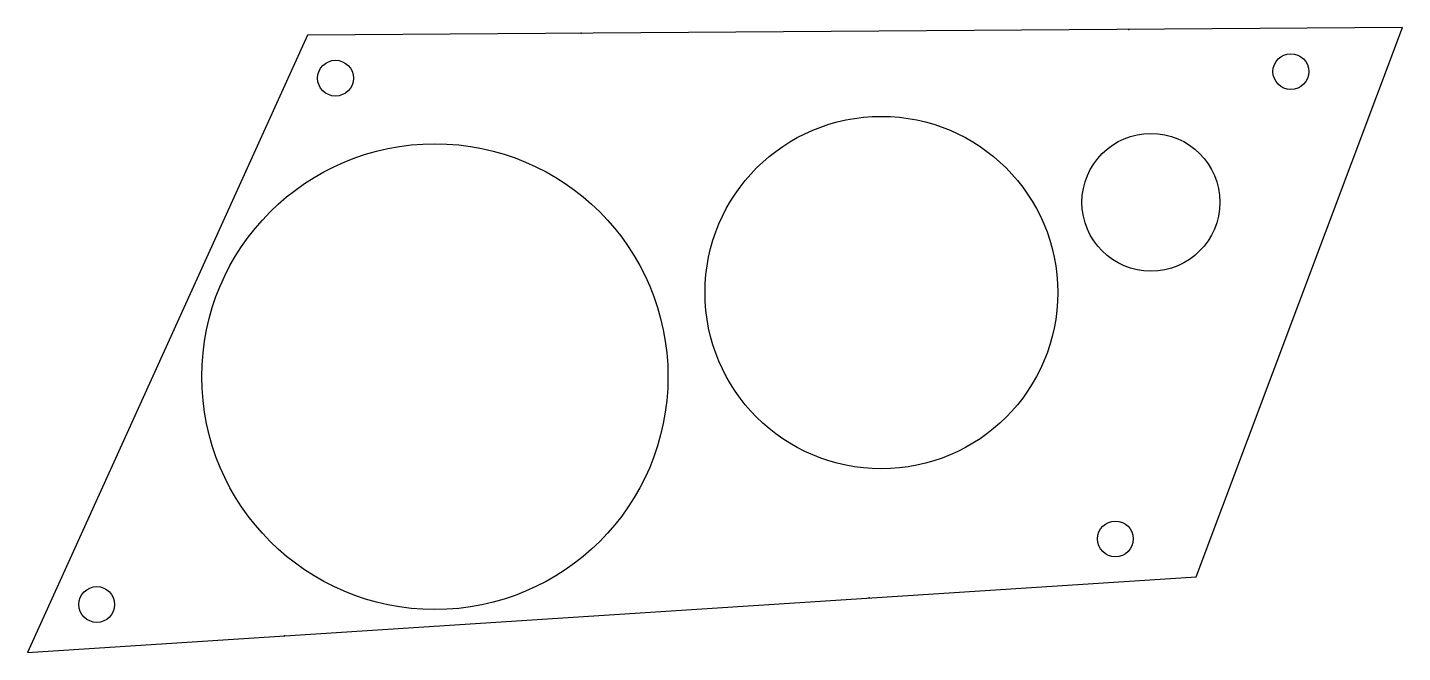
# Model space of a CAD drawing. Header units: millimetres. Extents: x -1481 to -1020, y 4 to 213.
import ezdxf

# ---------------------------------------------------------------- set-up
doc = ezdxf.new("R2010")
doc.units = ezdxf.units.MM
for name, color, linetype in [('KONTUR', 7, 'Continuous'), ('KONTUR_SOLL', 8, 'Continuous'), ('MAGNETE', 1, 'Continuous'), ('MESSSTELLEN', 3, 'Continuous'), ('TREIBER', 5, 'Continuous')]:
    doc.layers.add(name, color=color, linetype=linetype)

msp = doc.modelspace()

# ---------------------------------------------------------------- linework, layer by layer
at = {"layer": 'KONTUR'}
msp.add_lwpolyline([(-1481.2, 3.7), (-1089.6, 29.1), (-1020.5, 213.3), (-1387.4, 210.7)], close=True, dxfattribs=at)
at = {"layer": 'KONTUR_SOLL'}
msp.add_lwpolyline([(-1481.2, 3.7), (-1089.6, 29.1), (-1020.5, 213.3), (-1387.4, 210.7)], close=True, dxfattribs=at)
at = {"layer": 'MAGNETE'}
for centre in [(-1057.9, 198.5), (-1378, 196.3), (-1116.7, 41.8), (-1458, 19.8)]:
    msp.add_circle(centre, 6, dxfattribs=at)
at = {"layer": 'MESSSTELLEN'}
for p in [(-1112.225, 212.65), (-1295.675, 211.35), (-1408.036, 165.16), (-1460.564, 49.24), (-1199.248, 21.988), (-1395.048, 9.288)]:
    msp.add_point(p, dxfattribs=at)
at = {"layer": 'TREIBER'}
for centre, radius in [((-1195.1, 124.4), 59.1), ((-1104.8, 154.7), 23.1), ((-1344.7, 96.2), 78.1)]:
    msp.add_circle(centre, radius, dxfattribs=at)

doc.saveas('drawing.dxf')
